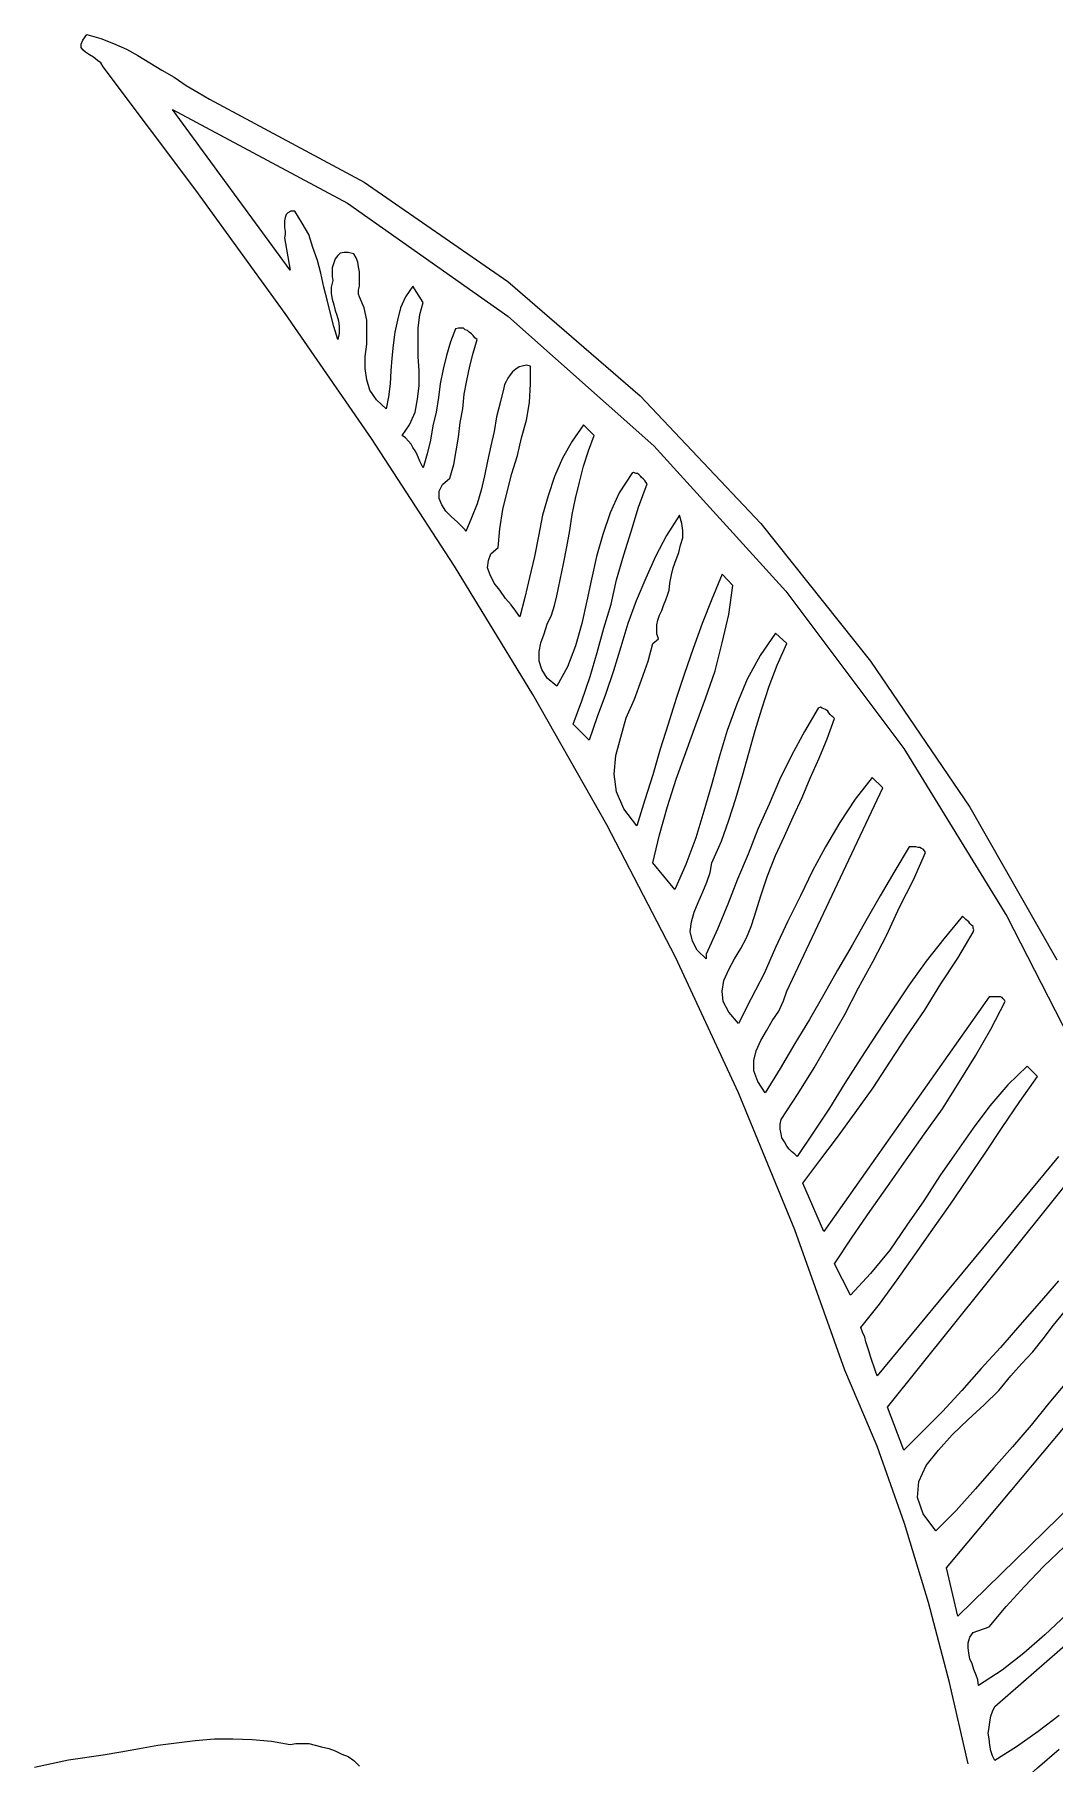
# Model space of a CAD drawing. Extents: x 0.04 to 5.88, y 0.03 to 8.6.
# Drawn here: x 2.345 to 3.61, y 6.453 to 8.596 of the extents above; entities that cross this region are included whole.
import ezdxf

# ---------------------------------------------------------------- set-up
doc = ezdxf.new("R2010")
doc.units = 0
doc.layers.add('1', color=7, linetype='Continuous')

msp = doc.modelspace()

# ---------------------------------------------------------------- linework, layer by layer
for points in [[(3.503, 6.452), (3.48, 6.553), (3.454, 6.652), (3.424, 6.75), (3.39, 6.846), (3.35, 6.94), (3.288, 7.114), (3.218, 7.284), (3.14, 7.452), (3.055, 7.616), (2.963, 7.778), (2.866, 7.937), (2.763, 8.095), (2.656, 8.25), (2.545, 8.403), (2.43, 8.556), (2.427, 8.561), (2.423, 8.564), (2.418, 8.568), (2.413, 8.571), (2.408, 8.574), (2.405, 8.577), (2.403, 8.58), (2.403, 8.584), (2.405, 8.589), (2.41, 8.596), (2.427, 8.591), (2.443, 8.585), (2.459, 8.578), (2.473, 8.57), (2.488, 8.561), (2.503, 8.552), (2.518, 8.543), (2.533, 8.533), (2.548, 8.524), (2.562, 8.516)], [(2.562, 8.516), (2.754, 8.413), (2.932, 8.29), (3.096, 8.148), (3.246, 7.99), (3.382, 7.819), (3.505, 7.638), (3.613, 7.449)], [(2.345, 6.448), (2.387, 6.457), (2.43, 6.463), (2.452, 6.467), (2.475, 6.471), (2.498, 6.475), (2.521, 6.478), (2.544, 6.481), (2.568, 6.483), (2.591, 6.483), (2.615, 6.482), (2.639, 6.48), (2.662, 6.476), (2.669, 6.477), (2.677, 6.477), (2.685, 6.477), (2.693, 6.475), (2.701, 6.473), (2.71, 6.471), (2.718, 6.468), (2.726, 6.464), (2.734, 6.461), (2.741, 6.456), (2.748, 6.449)]]:
    msp.add_lwpolyline(points)
at = {"layer": '1'}
for points in [[(3.615, 7.205), (3.39, 6.933), (3.388, 6.939), (3.386, 6.945), (3.384, 6.951), (3.382, 6.957), (3.38, 6.963), (3.378, 6.969), (3.376, 6.975), (3.375, 6.981), (3.372, 6.987), (3.37, 6.993), (3.393, 7.022), (3.415, 7.052), (3.437, 7.083), (3.459, 7.115), (3.481, 7.146), (3.502, 7.177), (3.524, 7.209), (3.545, 7.241), (3.567, 7.273), (3.589, 7.304), (3.576, 7.317), (3.552, 7.294), (3.53, 7.268), (3.509, 7.24), (3.489, 7.211), (3.468, 7.181), (3.448, 7.15), (3.427, 7.12), (3.406, 7.089), (3.382, 7.06), (3.357, 7.033), (3.337, 7.072), (3.359, 7.105), (3.381, 7.137), (3.403, 7.168), (3.426, 7.201), (3.449, 7.233), (3.471, 7.264), (3.492, 7.297), (3.512, 7.33), (3.531, 7.363), (3.549, 7.397), (3.548, 7.399), (3.546, 7.401), (3.545, 7.402), (3.543, 7.403), (3.54, 7.403), (3.538, 7.403), (3.535, 7.403), (3.532, 7.403), (3.529, 7.403), (3.324, 7.112), (3.298, 7.172), (3.319, 7.2), (3.341, 7.229), (3.363, 7.259), (3.385, 7.29), (3.406, 7.322), (3.427, 7.354), (3.449, 7.386), (3.469, 7.419), (3.49, 7.451), (3.509, 7.483), (3.51, 7.486), (3.509, 7.488), (3.509, 7.49), (3.507, 7.492), (3.505, 7.494), (3.504, 7.496), (3.502, 7.497), (3.5, 7.499), (3.498, 7.501), (3.496, 7.503), (3.473, 7.475), (3.451, 7.447), (3.43, 7.418), (3.41, 7.388), (3.39, 7.358), (3.37, 7.327), (3.35, 7.296), (3.331, 7.265), (3.311, 7.235), (3.291, 7.205), (3.288, 7.208), (3.284, 7.211), (3.281, 7.214), (3.278, 7.218), (3.275, 7.223), (3.272, 7.228), (3.271, 7.233), (3.27, 7.239), (3.27, 7.245), (3.271, 7.251), (3.292, 7.283), (3.312, 7.315), (3.331, 7.348), (3.35, 7.381), (3.367, 7.414), (3.385, 7.447), (3.402, 7.48), (3.418, 7.514), (3.435, 7.548), (3.45, 7.582), (3.449, 7.584), (3.447, 7.586), (3.445, 7.587), (3.443, 7.588), (3.441, 7.588), (3.438, 7.589), (3.436, 7.589), (3.433, 7.589), (3.43, 7.589), (3.412, 7.559), (3.394, 7.528), (3.376, 7.497), (3.359, 7.467), (3.341, 7.436), (3.324, 7.406), (3.306, 7.375), (3.288, 7.345), (3.27, 7.314), (3.251, 7.284), (3.242, 7.298), (3.237, 7.311), (3.237, 7.324), (3.24, 7.336), (3.246, 7.349), (3.253, 7.361), (3.26, 7.373), (3.268, 7.385), (3.274, 7.398), (3.278, 7.41), (3.397, 7.662), (3.384, 7.675), (3.363, 7.648), (3.344, 7.619), (3.326, 7.589), (3.31, 7.559), (3.295, 7.528), (3.279, 7.496), (3.264, 7.464), (3.25, 7.432), (3.234, 7.401), (3.218, 7.37), (3.206, 7.384), (3.199, 7.397), (3.198, 7.41), (3.2, 7.423), (3.206, 7.437), (3.213, 7.45), (3.221, 7.463), (3.228, 7.476), (3.234, 7.49), (3.238, 7.503), (3.246, 7.528), (3.254, 7.553), (3.264, 7.578), (3.275, 7.602), (3.286, 7.626), (3.297, 7.65), (3.307, 7.674), (3.318, 7.699), (3.328, 7.723), (3.337, 7.748), (3.335, 7.75), (3.334, 7.751), (3.332, 7.753), (3.33, 7.755), (3.329, 7.757), (3.326, 7.759), (3.324, 7.76), (3.322, 7.761), (3.32, 7.762), (3.317, 7.761), (3.3, 7.732), (3.284, 7.702), (3.269, 7.672), (3.256, 7.642), (3.242, 7.611), (3.23, 7.58), (3.217, 7.549), (3.205, 7.518), (3.192, 7.487), (3.178, 7.456), (3.178, 7.45), (3.167, 7.461), (3.161, 7.472), (3.158, 7.484), (3.16, 7.496), (3.163, 7.508), (3.168, 7.52), (3.174, 7.533), (3.179, 7.545), (3.183, 7.557), (3.185, 7.569), (3.197, 7.596), (3.206, 7.622), (3.215, 7.649), (3.223, 7.677), (3.231, 7.705), (3.239, 7.733), (3.247, 7.76), (3.256, 7.788), (3.266, 7.814), (3.278, 7.841), (3.264, 7.854), (3.245, 7.826), (3.229, 7.797), (3.216, 7.766), (3.204, 7.733), (3.194, 7.7), (3.185, 7.667), (3.175, 7.633), (3.165, 7.6), (3.153, 7.567), (3.139, 7.536), (3.112, 7.569), (3.12, 7.604), (3.13, 7.639), (3.141, 7.673), (3.153, 7.706), (3.165, 7.74), (3.177, 7.773), (3.189, 7.807), (3.198, 7.842), (3.206, 7.877), (3.211, 7.913), (3.198, 7.927), (3.185, 7.896), (3.173, 7.866), (3.162, 7.835), (3.151, 7.804), (3.141, 7.773), (3.131, 7.741), (3.121, 7.71), (3.112, 7.678), (3.102, 7.647), (3.092, 7.615), (3.076, 7.636), (3.067, 7.657), (3.064, 7.679), (3.066, 7.702), (3.072, 7.725), (3.079, 7.749), (3.089, 7.772), (3.098, 7.796), (3.106, 7.819), (3.112, 7.841), (3.119, 7.847), (3.117, 7.853), (3.117, 7.858), (3.117, 7.864), (3.118, 7.87), (3.12, 7.876), (3.123, 7.882), (3.125, 7.888), (3.128, 7.895), (3.13, 7.901), (3.132, 7.907), (3.133, 7.916), (3.135, 7.926), (3.137, 7.935), (3.141, 7.945), (3.144, 7.954), (3.146, 7.963), (3.149, 7.972), (3.149, 7.981), (3.148, 7.99), (3.145, 8), (3.129, 7.975), (3.115, 7.949), (3.103, 7.922), (3.091, 7.894), (3.081, 7.866), (3.072, 7.837), (3.063, 7.807), (3.053, 7.778), (3.043, 7.75), (3.033, 7.721), (3.013, 7.741), (3.024, 7.77), (3.034, 7.8), (3.043, 7.83), (3.051, 7.86), (3.06, 7.89), (3.067, 7.92), (3.076, 7.951), (3.085, 7.98), (3.094, 8.01), (3.105, 8.039), (3.103, 8.041), (3.102, 8.043), (3.1, 8.045), (3.098, 8.047), (3.097, 8.048), (3.095, 8.05), (3.093, 8.052), (3.091, 8.052), (3.088, 8.053), (3.086, 8.052), (3.07, 8.028), (3.059, 8.003), (3.05, 7.976), (3.042, 7.949), (3.036, 7.921), (3.03, 7.894), (3.024, 7.866), (3.016, 7.838), (3.006, 7.812), (2.993, 7.788), (2.981, 7.798), (2.974, 7.809), (2.971, 7.819), (2.971, 7.831), (2.973, 7.842), (2.977, 7.853), (2.981, 7.865), (2.986, 7.876), (2.99, 7.888), (2.993, 7.9), (2.997, 7.92), (3.001, 7.94), (3.005, 7.961), (3.009, 7.981), (3.012, 8.001), (3.016, 8.021), (3.021, 8.041), (3.026, 8.061), (3.032, 8.08), (3.039, 8.099), (3.026, 8.112), (3.012, 8.092), (3, 8.071), (2.99, 8.048), (2.982, 8.024), (2.975, 8), (2.97, 7.974), (2.965, 7.949), (2.959, 7.923), (2.953, 7.898), (2.947, 7.874), (2.942, 7.881), (2.936, 7.889), (2.929, 7.897), (2.922, 7.907), (2.915, 7.916), (2.91, 7.926), (2.907, 7.935), (2.908, 7.944), (2.911, 7.952), (2.92, 7.96), (2.922, 7.983), (2.926, 8.007), (2.931, 8.029), (2.937, 8.052), (2.944, 8.074), (2.949, 8.096), (2.955, 8.118), (2.959, 8.14), (2.96, 8.163), (2.96, 8.185), (2.955, 8.186), (2.95, 8.185), (2.946, 8.184), (2.942, 8.181), (2.938, 8.178), (2.935, 8.174), (2.932, 8.17), (2.93, 8.166), (2.928, 8.162), (2.927, 8.158), (2.923, 8.141), (2.918, 8.122), (2.915, 8.104), (2.911, 8.086), (2.907, 8.067), (2.903, 8.049), (2.899, 8.031), (2.894, 8.014), (2.887, 7.997), (2.88, 7.98), (2.879, 7.982), (2.875, 7.986), (2.869, 7.992), (2.862, 7.998), (2.855, 8.005), (2.85, 8.013), (2.847, 8.021), (2.847, 8.03), (2.851, 8.038), (2.86, 8.046), (2.865, 8.063), (2.868, 8.08), (2.871, 8.097), (2.873, 8.115), (2.876, 8.132), (2.878, 8.15), (2.881, 8.167), (2.885, 8.185), (2.889, 8.201), (2.894, 8.218), (2.891, 8.22), (2.889, 8.223), (2.887, 8.225), (2.884, 8.227), (2.882, 8.229), (2.879, 8.23), (2.877, 8.232), (2.874, 8.232), (2.871, 8.232), (2.867, 8.231), (2.861, 8.215), (2.856, 8.198), (2.852, 8.181), (2.848, 8.163), (2.846, 8.146), (2.843, 8.128), (2.839, 8.111), (2.836, 8.093), (2.832, 8.076), (2.827, 8.059), (2.825, 8.063), (2.823, 8.067), (2.821, 8.072), (2.819, 8.076), (2.817, 8.08), (2.814, 8.084), (2.812, 8.088), (2.809, 8.092), (2.805, 8.096), (2.801, 8.099), (2.81, 8.112), (2.817, 8.128), (2.82, 8.144), (2.822, 8.161), (2.822, 8.179), (2.821, 8.197), (2.821, 8.214), (2.821, 8.232), (2.823, 8.249), (2.827, 8.264), (2.814, 8.284), (2.805, 8.271), (2.799, 8.257), (2.795, 8.242), (2.792, 8.227), (2.79, 8.211), (2.788, 8.195), (2.787, 8.179), (2.786, 8.163), (2.784, 8.147), (2.781, 8.132), (2.769, 8.143), (2.761, 8.155), (2.757, 8.168), (2.755, 8.182), (2.755, 8.197), (2.757, 8.212), (2.757, 8.227), (2.757, 8.242), (2.754, 8.257), (2.748, 8.271), (2.747, 8.274), (2.747, 8.279), (2.748, 8.284), (2.748, 8.29), (2.748, 8.296), (2.748, 8.302), (2.747, 8.308), (2.746, 8.314), (2.744, 8.319), (2.741, 8.324), (2.734, 8.326), (2.729, 8.326), (2.724, 8.325), (2.721, 8.322), (2.718, 8.318), (2.716, 8.313), (2.714, 8.307), (2.714, 8.302), (2.714, 8.296), (2.715, 8.291), (2.713, 8.283), (2.713, 8.275), (2.714, 8.268), (2.716, 8.261), (2.718, 8.254), (2.72, 8.248), (2.722, 8.241), (2.723, 8.234), (2.723, 8.226), (2.721, 8.218), (2.716, 8.234), (2.712, 8.25), (2.708, 8.267), (2.704, 8.283), (2.7, 8.3), (2.696, 8.316), (2.69, 8.332), (2.685, 8.348), (2.677, 8.362), (2.668, 8.377), (2.663, 8.377), (2.659, 8.375), (2.657, 8.373), (2.656, 8.369), (2.655, 8.365), (2.655, 8.361), (2.655, 8.357), (2.656, 8.352), (2.656, 8.348), (2.655, 8.344), (2.662, 8.304), (2.516, 8.503), (2.733, 8.387), (2.932, 8.247), (3.113, 8.086), (3.277, 7.906), (3.423, 7.711), (3.551, 7.503), (3.662, 7.286)], [(3.615, 7.051), (3.591, 7.023), (3.567, 6.996), (3.543, 6.968), (3.519, 6.942), (3.495, 6.915), (3.471, 6.889), (3.447, 6.865), (3.423, 6.841), (3.403, 6.894), (3.642, 7.192)], [(3.625, 6.925), (3.603, 6.899), (3.581, 6.872), (3.558, 6.845), (3.535, 6.819), (3.512, 6.793), (3.488, 6.766), (3.463, 6.741), (3.447, 6.762), (3.44, 6.782), (3.442, 6.802), (3.451, 6.822), (3.466, 6.841), (3.483, 6.86), (3.503, 6.879), (3.523, 6.897), (3.541, 6.915), (3.556, 6.933), (3.569, 6.948), (3.583, 6.963), (3.596, 6.979), (3.609, 6.996), (3.622, 7.012)], [(3.741, 6.88), (3.49, 6.635), (3.476, 6.695), (3.715, 6.98)], [(3.616, 6.512), (3.59, 6.492), (3.563, 6.473), (3.536, 6.456), (3.533, 6.462), (3.531, 6.468), (3.53, 6.475), (3.529, 6.483), (3.528, 6.49), (3.529, 6.497), (3.53, 6.504), (3.531, 6.511), (3.533, 6.517), (3.536, 6.523), (3.794, 6.748)], [(3.625, 6.637), (3.598, 6.612), (3.572, 6.589), (3.545, 6.568), (3.516, 6.549), (3.515, 6.556), (3.513, 6.562), (3.51, 6.569), (3.508, 6.576), (3.505, 6.582), (3.504, 6.589), (3.503, 6.596), (3.503, 6.602), (3.505, 6.609), (3.509, 6.615), (3.529, 6.622), (3.55, 6.647), (3.573, 6.672), (3.597, 6.697), (3.622, 6.721)], [(3.612, 6.396), (3.584, 6.374), (3.556, 6.35), (3.543, 6.423), (3.562, 6.423), (3.589, 6.447), (3.616, 6.47)]]:
    msp.add_lwpolyline(points, dxfattribs=at)

doc.saveas('drawing.dxf')
